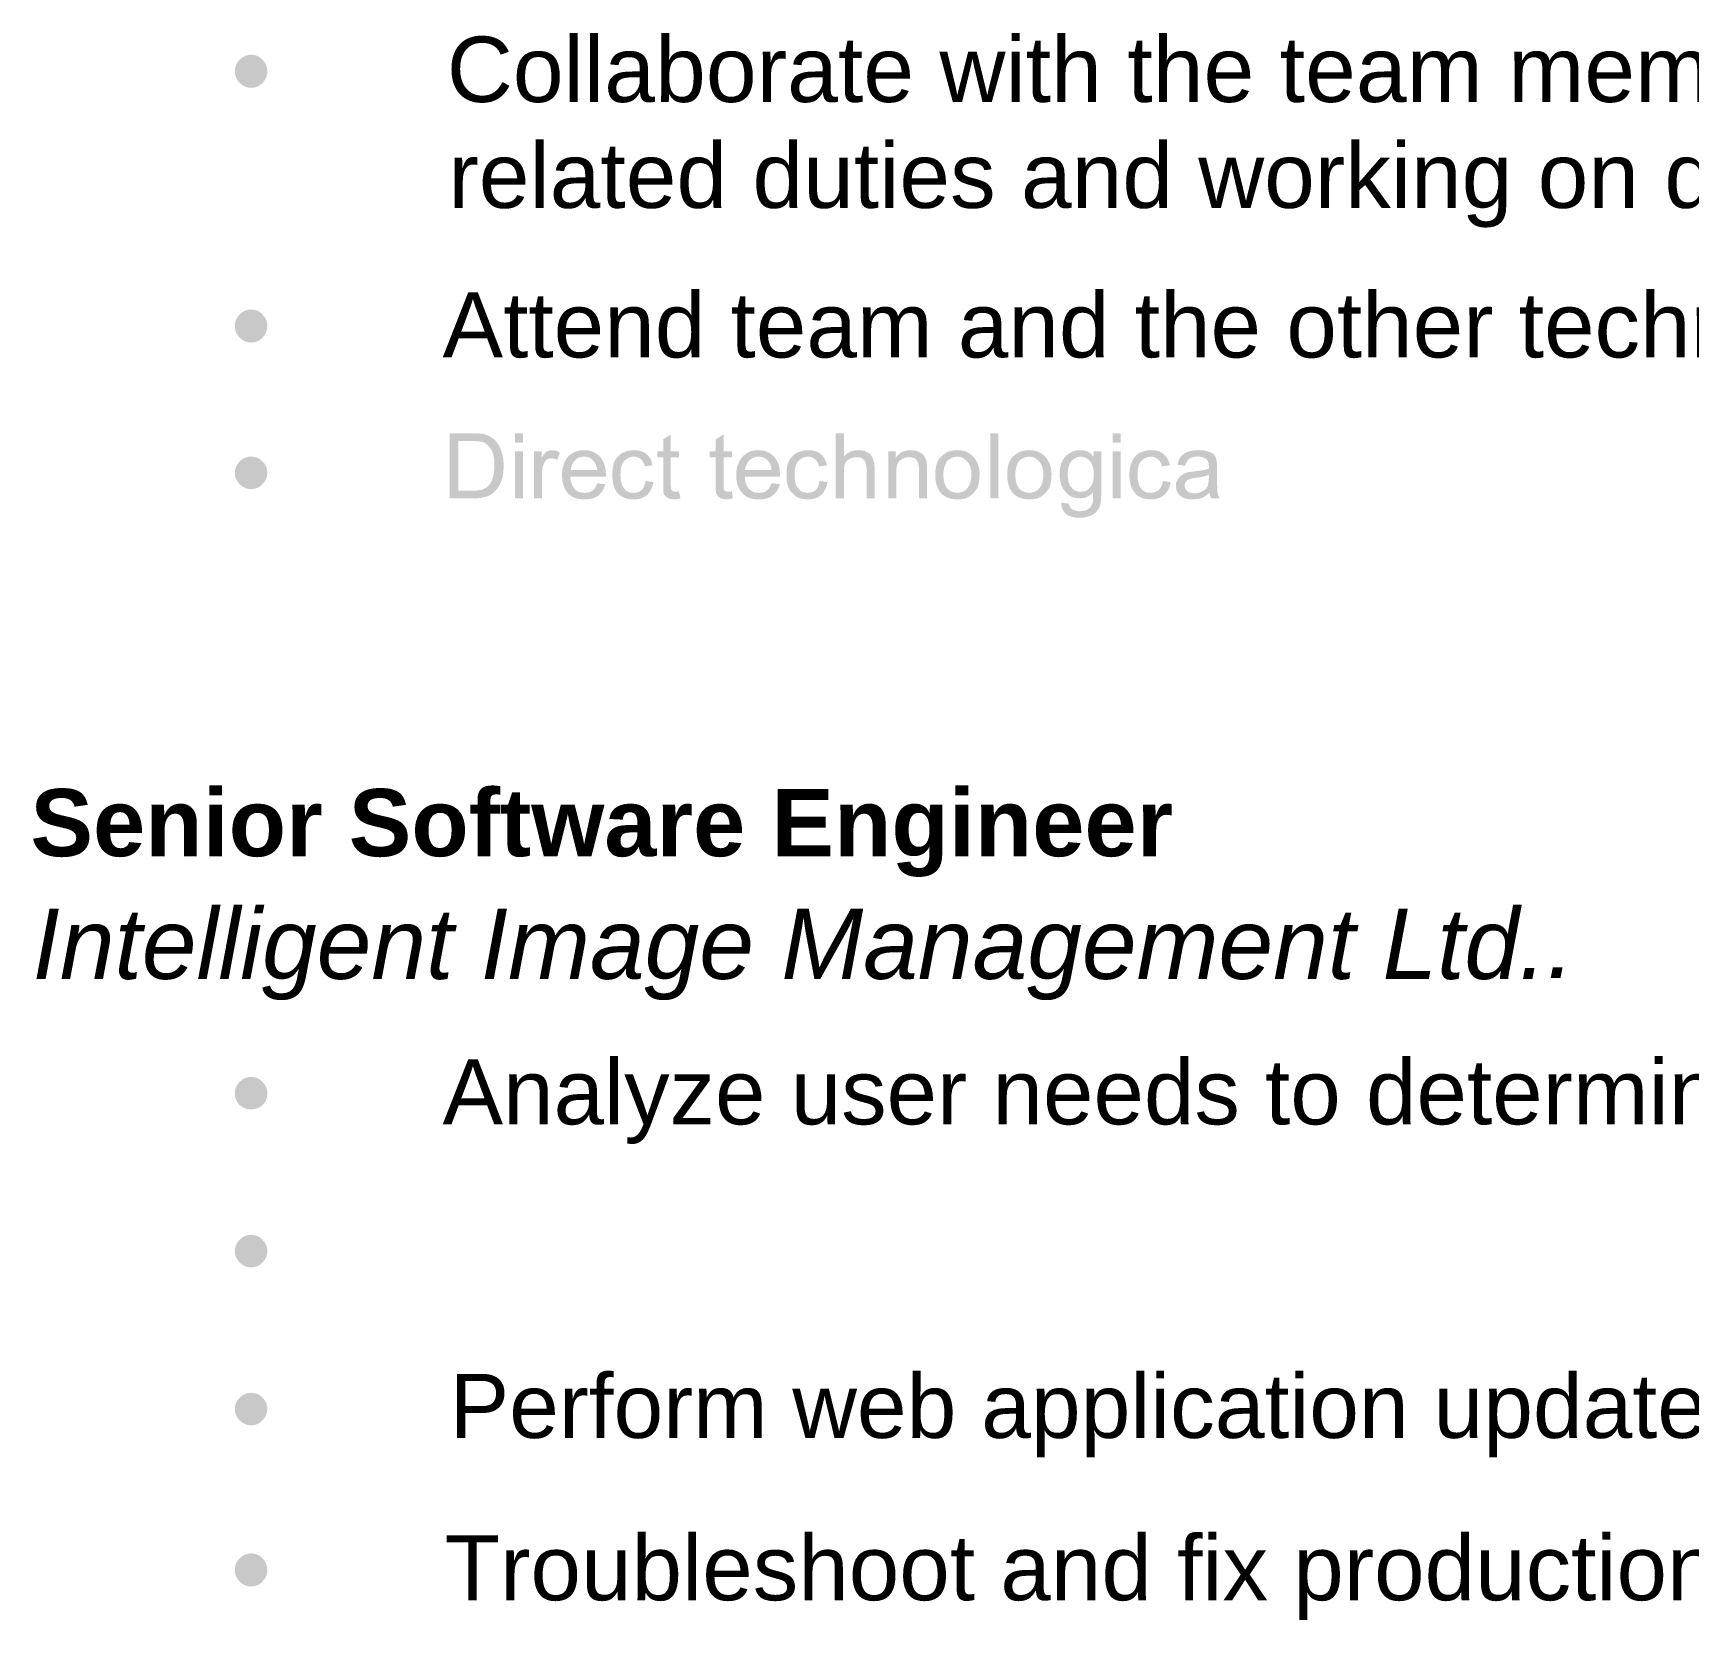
# Model space of a CAD drawing. Header units: millimetres. Extents: x 25 to 207, y 36 to 227.
# Drawn here: x 50.9 to 101.6, y 83.1 to 131.7 of the extents above; entities that cross this region are included whole.
import ezdxf

# ---------------------------------------------------------------- set-up
doc = ezdxf.new("R2010")
doc.units = ezdxf.units.MM
doc.header["$MEASUREMENT"] = 0
doc.layers.get('0').update_dxf_attribs({"linetype": 'CONTINUOUS'})
doc.styles.add('Arial$001', font='arial.ttf', dxfattribs={"height": 2.376})
doc.styles.add('Arial$101', font='arialbd.ttf', dxfattribs={"height": 3.024})
doc.styles.add('Arial$201', font='ariali.ttf', dxfattribs={"oblique": 15, "height": 2.736})

msp = doc.modelspace()

# ---------------------------------------------------------------- hatches: boundary and pattern name
at = {"true_color": 0x000007}
h = msp.add_hatch(color=0, dxfattribs=at)
edge = h.paths.add_edge_path()
edge.add_spline(control_points=[(58.098, 130.53), (58.098, 130.381), (58.048, 130.265), (57.949, 130.166), (57.949, 130.166), (57.866, 130.067), (57.734, 130.017), (57.601, 130.017), (57.601, 130.017), (57.469, 130.017), (57.353, 130.067), (57.254, 130.166), (57.254, 130.166), (57.155, 130.265), (57.105, 130.381), (57.105, 130.53), (57.105, 130.53), (57.105, 130.663), (57.155, 130.778), (57.254, 130.878), (57.254, 130.878), (57.353, 130.977), (57.469, 131.027), (57.601, 131.027), (57.601, 131.027), (57.734, 131.027), (57.866, 130.977), (57.949, 130.878), (57.949, 130.878), (58.048, 130.778), (58.098, 130.663), (58.098, 130.53)], knot_values=[0, 0, 0, 0, 0.03125, 0.03125, 0.03125, 0.03125, 0.0625, 0.0625, 0.0625, 0.0625, 0.09375, 0.09375, 0.09375, 0.09375, 0.125, 0.125, 0.125, 0.125, 0.15625, 0.15625, 0.15625, 0.15625, 0.1875, 0.1875, 0.1875, 0.1875, 0.21875, 0.21875, 0.21875, 0.21875, 1, 1, 1, 1], degree=3, periodic=0)
h = msp.add_hatch(color=0, dxfattribs=at)
edge = h.paths.add_edge_path()
edge.add_spline(control_points=[(58.098, 122.718), (58.098, 122.585), (58.048, 122.469), (57.949, 122.37), (57.949, 122.37), (57.866, 122.271), (57.734, 122.221), (57.601, 122.221), (57.601, 122.221), (57.469, 122.221), (57.353, 122.271), (57.254, 122.37), (57.254, 122.37), (57.155, 122.469), (57.105, 122.585), (57.105, 122.718), (57.105, 122.718), (57.105, 122.866), (57.155, 122.982), (57.254, 123.082), (57.254, 123.082), (57.353, 123.181), (57.469, 123.231), (57.601, 123.231), (57.601, 123.231), (57.734, 123.231), (57.866, 123.181), (57.949, 123.082), (57.949, 123.082), (58.048, 122.982), (58.098, 122.866), (58.098, 122.718)], knot_values=[0, 0, 0, 0, 0.03125, 0.03125, 0.03125, 0.03125, 0.0625, 0.0625, 0.0625, 0.0625, 0.09375, 0.09375, 0.09375, 0.09375, 0.125, 0.125, 0.125, 0.125, 0.15625, 0.15625, 0.15625, 0.15625, 0.1875, 0.1875, 0.1875, 0.1875, 0.21875, 0.21875, 0.21875, 0.21875, 1, 1, 1, 1], degree=3, periodic=0)
h = msp.add_hatch(color=0, dxfattribs=at)
edge = h.paths.add_edge_path()
edge.add_line((63.676, 117.454), (63.676, 119.44))
edge.add_line((63.676, 119.44), (64.371, 119.44))
edge.add_spline(control_points=[(64.371, 119.44), (64.52, 119.44), (64.636, 119.44), (64.719, 119.424), (64.719, 119.424), (64.835, 119.391), (64.934, 119.341), (65.017, 119.275), (65.017, 119.275), (65.116, 119.192), (65.199, 119.076), (65.249, 118.927), (65.249, 118.927), (65.298, 118.795), (65.331, 118.629), (65.331, 118.464), (65.331, 118.464), (65.331, 118.298), (65.315, 118.166), (65.282, 118.05), (65.282, 118.05), (65.249, 117.934), (65.199, 117.835), (65.149, 117.768), (65.149, 117.768), (65.083, 117.686), (65.017, 117.619), (64.967, 117.586), (64.967, 117.586), (64.901, 117.537), (64.818, 117.504), (64.719, 117.487), (64.719, 117.487), (64.62, 117.454), (64.52, 117.454), (64.404, 117.454)], knot_values=[0, 0, 0, 0, 0.027778, 0.027778, 0.027778, 0.027778, 0.055556, 0.055556, 0.055556, 0.055556, 0.083333, 0.083333, 0.083333, 0.083333, 0.111111, 0.111111, 0.111111, 0.111111, 0.138889, 0.138889, 0.138889, 0.138889, 0.166667, 0.166667, 0.166667, 0.166667, 0.194444, 0.194444, 0.194444, 0.194444, 0.222222, 0.222222, 0.222222, 0.222222, 1, 1, 1, 1], degree=3, periodic=0)
edge.add_line((64.404, 117.454), (63.676, 117.454))
edge = h.paths.add_edge_path()
edge.add_line((63.941, 117.686), (64.371, 117.686))
edge.add_spline(control_points=[(64.371, 117.686), (64.504, 117.686), (64.603, 117.702), (64.686, 117.719), (64.686, 117.719), (64.752, 117.752), (64.818, 117.785), (64.851, 117.818), (64.851, 117.818), (64.917, 117.884), (64.967, 117.967), (65, 118.083), (65, 118.083), (65.033, 118.182), (65.05, 118.315), (65.05, 118.464), (65.05, 118.464), (65.05, 118.679), (65.017, 118.828), (64.951, 118.944), (64.951, 118.944), (64.884, 119.059), (64.802, 119.126), (64.702, 119.175), (64.702, 119.175), (64.636, 119.192), (64.52, 119.208), (64.355, 119.208)], knot_values=[0, 0, 0, 0, 0.035714, 0.035714, 0.035714, 0.035714, 0.071429, 0.071429, 0.071429, 0.071429, 0.107143, 0.107143, 0.107143, 0.107143, 0.142857, 0.142857, 0.142857, 0.142857, 0.178571, 0.178571, 0.178571, 0.178571, 0.214286, 0.214286, 0.214286, 0.214286, 1, 1, 1, 1], degree=3, periodic=0)
edge.add_line((64.355, 119.208), (63.941, 119.208))
edge.add_line((63.941, 119.208), (63.941, 117.686))
h.paths.add_polyline_path([(65.679, 119.159), (65.679, 119.44), (65.927, 119.44), (65.927, 119.159)])
h.paths.add_polyline_path([(65.679, 117.454), (65.679, 118.894), (65.927, 118.894), (65.927, 117.454)])
edge = h.paths.add_edge_path()
edge.add_line((66.258, 117.454), (66.258, 118.894))
edge.add_line((66.258, 118.894), (66.49, 118.894))
edge.add_line((66.49, 118.894), (66.49, 118.679))
edge.add_spline(control_points=[(66.49, 118.679), (66.54, 118.778), (66.589, 118.844), (66.639, 118.877), (66.639, 118.877), (66.689, 118.911), (66.738, 118.927), (66.804, 118.927), (66.804, 118.927), (66.887, 118.927), (66.97, 118.911), (67.053, 118.844)], knot_values=[0, 0, 0, 0, 0.083333, 0.083333, 0.083333, 0.083333, 0.166667, 0.166667, 0.166667, 0.166667, 1, 1, 1, 1], degree=3, periodic=0)
edge.add_line((67.053, 118.844), (66.97, 118.629))
edge.add_spline(control_points=[(66.97, 118.629), (66.904, 118.662), (66.854, 118.679), (66.788, 118.679), (66.788, 118.679), (66.738, 118.679), (66.689, 118.662), (66.639, 118.629), (66.639, 118.629), (66.606, 118.596), (66.573, 118.546), (66.556, 118.497), (66.556, 118.497), (66.523, 118.397), (66.506, 118.315), (66.506, 118.199)], knot_values=[0, 0, 0, 0, 0.0625, 0.0625, 0.0625, 0.0625, 0.125, 0.125, 0.125, 0.125, 0.1875, 0.1875, 0.1875, 0.1875, 1, 1, 1, 1], degree=3, periodic=0)
edge.add_line((66.506, 118.199), (66.506, 117.454))
edge.add_line((66.506, 117.454), (66.258, 117.454))
edge = h.paths.add_edge_path()
edge.add_line((68.195, 117.917), (68.443, 117.884))
edge.add_spline(control_points=[(68.443, 117.884), (68.41, 117.735), (68.327, 117.619), (68.228, 117.537), (68.228, 117.537), (68.112, 117.454), (67.98, 117.421), (67.814, 117.421), (67.814, 117.421), (67.599, 117.421), (67.433, 117.47), (67.301, 117.603), (67.301, 117.603), (67.185, 117.735), (67.119, 117.917), (67.119, 118.166), (67.119, 118.166), (67.119, 118.397), (67.185, 118.596), (67.301, 118.728), (67.301, 118.728), (67.433, 118.861), (67.599, 118.927), (67.798, 118.927), (67.798, 118.927), (67.996, 118.927), (68.145, 118.861), (68.278, 118.728), (68.278, 118.728), (68.393, 118.596), (68.46, 118.414), (68.46, 118.182), (68.46, 118.182), (68.46, 118.166), (68.46, 118.133), (68.46, 118.116)], knot_values=[0, 0, 0, 0, 0.027778, 0.027778, 0.027778, 0.027778, 0.055556, 0.055556, 0.055556, 0.055556, 0.083333, 0.083333, 0.083333, 0.083333, 0.111111, 0.111111, 0.111111, 0.111111, 0.138889, 0.138889, 0.138889, 0.138889, 0.166667, 0.166667, 0.166667, 0.166667, 0.194444, 0.194444, 0.194444, 0.194444, 0.222222, 0.222222, 0.222222, 0.222222, 1, 1, 1, 1], degree=3, periodic=0)
edge.add_line((68.46, 118.116), (67.367, 118.116))
edge.add_spline(control_points=[(67.367, 118.116), (67.384, 117.95), (67.433, 117.835), (67.5, 117.735), (67.5, 117.735), (67.582, 117.653), (67.682, 117.619), (67.814, 117.619), (67.814, 117.619), (67.897, 117.619), (67.98, 117.636), (68.046, 117.686), (68.046, 117.686), (68.112, 117.735), (68.162, 117.802), (68.195, 117.917)], knot_values=[0, 0, 0, 0, 0.0625, 0.0625, 0.0625, 0.0625, 0.125, 0.125, 0.125, 0.125, 0.1875, 0.1875, 0.1875, 0.1875, 1, 1, 1, 1], degree=3, periodic=0)
edge = h.paths.add_edge_path()
edge.add_line((67.384, 118.315), (68.195, 118.315))
edge.add_spline(control_points=[(68.195, 118.315), (68.178, 118.431), (68.145, 118.53), (68.095, 118.579), (68.095, 118.579), (68.029, 118.679), (67.93, 118.728), (67.798, 118.728), (67.798, 118.728), (67.682, 118.728), (67.582, 118.695), (67.516, 118.613), (67.516, 118.613), (67.433, 118.546), (67.4, 118.431), (67.384, 118.315)], knot_values=[0, 0, 0, 0, 0.0625, 0.0625, 0.0625, 0.0625, 0.125, 0.125, 0.125, 0.125, 0.1875, 0.1875, 0.1875, 0.1875, 1, 1, 1, 1], degree=3, periodic=0)
edge = h.paths.add_edge_path()
edge.add_line((69.668, 117.984), (69.916, 117.95))
edge.add_spline(control_points=[(69.916, 117.95), (69.883, 117.785), (69.817, 117.653), (69.718, 117.553), (69.718, 117.553), (69.602, 117.454), (69.469, 117.421), (69.304, 117.421), (69.304, 117.421), (69.105, 117.421), (68.956, 117.47), (68.824, 117.603), (68.824, 117.603), (68.708, 117.735), (68.658, 117.917), (68.658, 118.166), (68.658, 118.166), (68.658, 118.315), (68.675, 118.464), (68.724, 118.579), (68.724, 118.579), (68.774, 118.695), (68.857, 118.778), (68.973, 118.844), (68.973, 118.844), (69.072, 118.894), (69.188, 118.927), (69.304, 118.927), (69.304, 118.927), (69.469, 118.927), (69.602, 118.894), (69.701, 118.811), (69.701, 118.811), (69.8, 118.728), (69.867, 118.613), (69.883, 118.464)], knot_values=[0, 0, 0, 0, 0.027778, 0.027778, 0.027778, 0.027778, 0.055556, 0.055556, 0.055556, 0.055556, 0.083333, 0.083333, 0.083333, 0.083333, 0.111111, 0.111111, 0.111111, 0.111111, 0.138889, 0.138889, 0.138889, 0.138889, 0.166667, 0.166667, 0.166667, 0.166667, 0.194444, 0.194444, 0.194444, 0.194444, 0.222222, 0.222222, 0.222222, 0.222222, 1, 1, 1, 1], degree=3, periodic=0)
edge.add_line((69.883, 118.464), (69.651, 118.431))
edge.add_spline(control_points=[(69.651, 118.431), (69.635, 118.53), (69.585, 118.596), (69.536, 118.646), (69.536, 118.646), (69.469, 118.695), (69.403, 118.728), (69.32, 118.728), (69.32, 118.728), (69.204, 118.728), (69.105, 118.679), (69.022, 118.596), (69.022, 118.596), (68.94, 118.513), (68.907, 118.364), (68.907, 118.166), (68.907, 118.166), (68.907, 117.984), (68.94, 117.835), (69.022, 117.752), (69.022, 117.752), (69.089, 117.653), (69.188, 117.619), (69.304, 117.619), (69.304, 117.619), (69.403, 117.619), (69.486, 117.653), (69.552, 117.702), (69.552, 117.702), (69.618, 117.768), (69.651, 117.851), (69.668, 117.984)], knot_values=[0, 0, 0, 0, 0.03125, 0.03125, 0.03125, 0.03125, 0.0625, 0.0625, 0.0625, 0.0625, 0.09375, 0.09375, 0.09375, 0.09375, 0.125, 0.125, 0.125, 0.125, 0.15625, 0.15625, 0.15625, 0.15625, 0.1875, 0.1875, 0.1875, 0.1875, 0.21875, 0.21875, 0.21875, 0.21875, 1, 1, 1, 1], degree=3, periodic=0)
edge = h.paths.add_edge_path()
edge.add_line((70.694, 117.669), (70.744, 117.454))
edge.add_spline(control_points=[(70.744, 117.454), (70.661, 117.437), (70.611, 117.421), (70.545, 117.421), (70.545, 117.421), (70.462, 117.421), (70.396, 117.437), (70.347, 117.47), (70.347, 117.47), (70.297, 117.504), (70.264, 117.537), (70.231, 117.586), (70.231, 117.586), (70.214, 117.619), (70.214, 117.719), (70.214, 117.868)], knot_values=[0, 0, 0, 0, 0.0625, 0.0625, 0.0625, 0.0625, 0.125, 0.125, 0.125, 0.125, 0.1875, 0.1875, 0.1875, 0.1875, 1, 1, 1, 1], degree=3, periodic=0)
edge.add_line((70.214, 117.868), (70.214, 118.712))
edge.add_line((70.214, 118.712), (70.032, 118.712))
edge.add_line((70.032, 118.712), (70.032, 118.894))
edge.add_line((70.032, 118.894), (70.214, 118.894))
edge.add_line((70.214, 118.894), (70.214, 119.258))
edge.add_line((70.214, 119.258), (70.446, 119.407))
edge.add_line((70.446, 119.407), (70.446, 118.894))
edge.add_line((70.446, 118.894), (70.694, 118.894))
edge.add_line((70.694, 118.894), (70.694, 118.712))
edge.add_line((70.694, 118.712), (70.446, 118.712))
edge.add_line((70.446, 118.712), (70.446, 117.851))
edge.add_spline(control_points=[(70.446, 117.851), (70.446, 117.785), (70.462, 117.735), (70.462, 117.719), (70.462, 117.719), (70.479, 117.702), (70.496, 117.686), (70.512, 117.669), (70.512, 117.669), (70.529, 117.669), (70.562, 117.653), (70.595, 117.653), (70.595, 117.653), (70.628, 117.653), (70.661, 117.653), (70.694, 117.669)], knot_values=[0, 0, 0, 0, 0.0625, 0.0625, 0.0625, 0.0625, 0.125, 0.125, 0.125, 0.125, 0.1875, 0.1875, 0.1875, 0.1875, 1, 1, 1, 1], degree=3, periodic=0)
edge = h.paths.add_edge_path()
edge.add_line((72.316, 117.669), (72.349, 117.454))
edge.add_spline(control_points=[(72.349, 117.454), (72.267, 117.437), (72.217, 117.421), (72.151, 117.421), (72.151, 117.421), (72.068, 117.421), (72.002, 117.437), (71.952, 117.47), (71.952, 117.47), (71.902, 117.504), (71.869, 117.537), (71.853, 117.586), (71.853, 117.586), (71.82, 117.619), (71.82, 117.719), (71.82, 117.868)], knot_values=[0, 0, 0, 0, 0.0625, 0.0625, 0.0625, 0.0625, 0.125, 0.125, 0.125, 0.125, 0.1875, 0.1875, 0.1875, 0.1875, 1, 1, 1, 1], degree=3, periodic=0)
edge.add_line((71.82, 117.868), (71.82, 118.712))
edge.add_line((71.82, 118.712), (71.638, 118.712))
edge.add_line((71.638, 118.712), (71.638, 118.894))
edge.add_line((71.638, 118.894), (71.82, 118.894))
edge.add_line((71.82, 118.894), (71.82, 119.258))
edge.add_line((71.82, 119.258), (72.068, 119.407))
edge.add_line((72.068, 119.407), (72.068, 118.894))
edge.add_line((72.068, 118.894), (72.316, 118.894))
edge.add_line((72.316, 118.894), (72.316, 118.712))
edge.add_line((72.316, 118.712), (72.068, 118.712))
edge.add_line((72.068, 118.712), (72.068, 117.851))
edge.add_spline(control_points=[(72.068, 117.851), (72.068, 117.785), (72.068, 117.735), (72.068, 117.719), (72.068, 117.719), (72.085, 117.702), (72.101, 117.686), (72.118, 117.669), (72.118, 117.669), (72.134, 117.669), (72.167, 117.653), (72.2, 117.653), (72.2, 117.653), (72.234, 117.653), (72.267, 117.653), (72.316, 117.669)], knot_values=[0, 0, 0, 0, 0.0625, 0.0625, 0.0625, 0.0625, 0.125, 0.125, 0.125, 0.125, 0.1875, 0.1875, 0.1875, 0.1875, 1, 1, 1, 1], degree=3, periodic=0)
edge = h.paths.add_edge_path()
edge.add_line((73.525, 117.917), (73.789, 117.884))
edge.add_spline(control_points=[(73.789, 117.884), (73.74, 117.735), (73.674, 117.619), (73.558, 117.537), (73.558, 117.537), (73.458, 117.454), (73.309, 117.421), (73.144, 117.421), (73.144, 117.421), (72.929, 117.421), (72.763, 117.47), (72.647, 117.603), (72.647, 117.603), (72.515, 117.735), (72.449, 117.917), (72.449, 118.166), (72.449, 118.166), (72.449, 118.397), (72.515, 118.596), (72.647, 118.728), (72.647, 118.728), (72.763, 118.861), (72.929, 118.927), (73.127, 118.927), (73.127, 118.927), (73.326, 118.927), (73.475, 118.861), (73.607, 118.728), (73.607, 118.728), (73.723, 118.596), (73.789, 118.414), (73.789, 118.182), (73.789, 118.182), (73.789, 118.166), (73.789, 118.133), (73.789, 118.116)], knot_values=[0, 0, 0, 0, 0.027778, 0.027778, 0.027778, 0.027778, 0.055556, 0.055556, 0.055556, 0.055556, 0.083333, 0.083333, 0.083333, 0.083333, 0.111111, 0.111111, 0.111111, 0.111111, 0.138889, 0.138889, 0.138889, 0.138889, 0.166667, 0.166667, 0.166667, 0.166667, 0.194444, 0.194444, 0.194444, 0.194444, 0.222222, 0.222222, 0.222222, 0.222222, 1, 1, 1, 1], degree=3, periodic=0)
edge.add_line((73.789, 118.116), (72.714, 118.116))
edge.add_spline(control_points=[(72.714, 118.116), (72.714, 117.95), (72.763, 117.835), (72.846, 117.735), (72.846, 117.735), (72.929, 117.653), (73.028, 117.619), (73.144, 117.619), (73.144, 117.619), (73.243, 117.619), (73.309, 117.636), (73.376, 117.686), (73.376, 117.686), (73.442, 117.735), (73.491, 117.802), (73.525, 117.917)], knot_values=[0, 0, 0, 0, 0.0625, 0.0625, 0.0625, 0.0625, 0.125, 0.125, 0.125, 0.125, 0.1875, 0.1875, 0.1875, 0.1875, 1, 1, 1, 1], degree=3, periodic=0)
edge = h.paths.add_edge_path()
edge.add_line((72.714, 118.315), (73.525, 118.315))
edge.add_spline(control_points=[(73.525, 118.315), (73.525, 118.431), (73.491, 118.53), (73.442, 118.579), (73.442, 118.579), (73.359, 118.679), (73.26, 118.728), (73.127, 118.728), (73.127, 118.728), (73.028, 118.728), (72.929, 118.695), (72.846, 118.613), (72.846, 118.613), (72.78, 118.546), (72.73, 118.431), (72.714, 118.315)], knot_values=[0, 0, 0, 0, 0.0625, 0.0625, 0.0625, 0.0625, 0.125, 0.125, 0.125, 0.125, 0.1875, 0.1875, 0.1875, 0.1875, 1, 1, 1, 1], degree=3, periodic=0)
edge = h.paths.add_edge_path()
edge.add_line((74.998, 117.984), (75.246, 117.95))
edge.add_spline(control_points=[(75.246, 117.95), (75.213, 117.785), (75.147, 117.653), (75.047, 117.553), (75.047, 117.553), (74.932, 117.454), (74.799, 117.421), (74.65, 117.421), (74.65, 117.421), (74.451, 117.421), (74.286, 117.47), (74.17, 117.603), (74.17, 117.603), (74.038, 117.735), (73.988, 117.917), (73.988, 118.166), (73.988, 118.166), (73.988, 118.315), (74.005, 118.464), (74.054, 118.579), (74.054, 118.579), (74.12, 118.695), (74.187, 118.778), (74.303, 118.844), (74.303, 118.844), (74.402, 118.894), (74.518, 118.927), (74.65, 118.927), (74.65, 118.927), (74.799, 118.927), (74.932, 118.894), (75.031, 118.811), (75.031, 118.811), (75.13, 118.728), (75.196, 118.613), (75.229, 118.464)], knot_values=[0, 0, 0, 0, 0.027778, 0.027778, 0.027778, 0.027778, 0.055556, 0.055556, 0.055556, 0.055556, 0.083333, 0.083333, 0.083333, 0.083333, 0.111111, 0.111111, 0.111111, 0.111111, 0.138889, 0.138889, 0.138889, 0.138889, 0.166667, 0.166667, 0.166667, 0.166667, 0.194444, 0.194444, 0.194444, 0.194444, 0.222222, 0.222222, 0.222222, 0.222222, 1, 1, 1, 1], degree=3, periodic=0)
edge.add_line((75.229, 118.464), (74.981, 118.431))
edge.add_spline(control_points=[(74.981, 118.431), (74.965, 118.53), (74.915, 118.596), (74.865, 118.646), (74.865, 118.646), (74.799, 118.695), (74.733, 118.728), (74.65, 118.728), (74.65, 118.728), (74.534, 118.728), (74.435, 118.679), (74.352, 118.596), (74.352, 118.596), (74.269, 118.513), (74.236, 118.364), (74.236, 118.166), (74.236, 118.166), (74.236, 117.984), (74.269, 117.835), (74.352, 117.752), (74.352, 117.752), (74.418, 117.653), (74.518, 117.619), (74.634, 117.619), (74.634, 117.619), (74.733, 117.619), (74.816, 117.653), (74.882, 117.702), (74.882, 117.702), (74.948, 117.768), (74.981, 117.851), (74.998, 117.984)], knot_values=[0, 0, 0, 0, 0.03125, 0.03125, 0.03125, 0.03125, 0.0625, 0.0625, 0.0625, 0.0625, 0.09375, 0.09375, 0.09375, 0.09375, 0.125, 0.125, 0.125, 0.125, 0.15625, 0.15625, 0.15625, 0.15625, 0.1875, 0.1875, 0.1875, 0.1875, 0.21875, 0.21875, 0.21875, 0.21875, 1, 1, 1, 1], degree=3, periodic=0)
edge = h.paths.add_edge_path()
edge.add_line((75.494, 117.454), (75.494, 119.44))
edge.add_line((75.494, 119.44), (75.743, 119.44))
edge.add_line((75.743, 119.44), (75.743, 118.728))
edge.add_spline(control_points=[(75.743, 118.728), (75.858, 118.861), (76.007, 118.927), (76.173, 118.927), (76.173, 118.927), (76.289, 118.927), (76.372, 118.911), (76.454, 118.861), (76.454, 118.861), (76.537, 118.828), (76.587, 118.762), (76.62, 118.695), (76.62, 118.695), (76.653, 118.613), (76.686, 118.513), (76.686, 118.364)], knot_values=[0, 0, 0, 0, 0.0625, 0.0625, 0.0625, 0.0625, 0.125, 0.125, 0.125, 0.125, 0.1875, 0.1875, 0.1875, 0.1875, 1, 1, 1, 1], degree=3, periodic=0)
edge.add_line((76.686, 118.364), (76.686, 117.454))
edge.add_line((76.686, 117.454), (76.438, 117.454))
edge.add_line((76.438, 117.454), (76.438, 118.364))
edge.add_spline(control_points=[(76.438, 118.364), (76.438, 118.48), (76.405, 118.579), (76.355, 118.629), (76.355, 118.629), (76.305, 118.695), (76.223, 118.712), (76.123, 118.712), (76.123, 118.712), (76.057, 118.712), (75.991, 118.695), (75.925, 118.662), (75.925, 118.662), (75.858, 118.629), (75.809, 118.579), (75.776, 118.513), (75.776, 118.513), (75.759, 118.447), (75.743, 118.348), (75.743, 118.232)], knot_values=[0, 0, 0, 0, 0.05, 0.05, 0.05, 0.05, 0.1, 0.1, 0.1, 0.1, 0.15, 0.15, 0.15, 0.15, 0.2, 0.2, 0.2, 0.2, 1, 1, 1, 1], degree=3, periodic=0)
edge.add_line((75.743, 118.232), (75.743, 117.454))
edge.add_line((75.743, 117.454), (75.494, 117.454))
edge = h.paths.add_edge_path()
edge.add_line((77.1, 117.454), (77.1, 118.894))
edge.add_line((77.1, 118.894), (77.332, 118.894))
edge.add_line((77.332, 118.894), (77.332, 118.695))
edge.add_spline(control_points=[(77.332, 118.695), (77.431, 118.844), (77.58, 118.927), (77.795, 118.927), (77.795, 118.927), (77.878, 118.927), (77.961, 118.911), (78.027, 118.877), (78.027, 118.877), (78.11, 118.844), (78.159, 118.811), (78.192, 118.762), (78.192, 118.762), (78.225, 118.712), (78.258, 118.646), (78.275, 118.579), (78.275, 118.579), (78.275, 118.53), (78.292, 118.447), (78.292, 118.331)], knot_values=[0, 0, 0, 0, 0.05, 0.05, 0.05, 0.05, 0.1, 0.1, 0.1, 0.1, 0.15, 0.15, 0.15, 0.15, 0.2, 0.2, 0.2, 0.2, 1, 1, 1, 1], degree=3, periodic=0)
edge.add_line((78.292, 118.331), (78.292, 117.454))
edge.add_line((78.292, 117.454), (78.043, 117.454))
edge.add_line((78.043, 117.454), (78.043, 118.331))
edge.add_spline(control_points=[(78.043, 118.331), (78.043, 118.431), (78.027, 118.497), (78.01, 118.546), (78.01, 118.546), (77.994, 118.596), (77.961, 118.646), (77.911, 118.679), (77.911, 118.679), (77.861, 118.695), (77.795, 118.712), (77.729, 118.712), (77.729, 118.712), (77.63, 118.712), (77.547, 118.679), (77.464, 118.613), (77.464, 118.613), (77.381, 118.546), (77.348, 118.431), (77.348, 118.232)], knot_values=[0, 0, 0, 0, 0.05, 0.05, 0.05, 0.05, 0.1, 0.1, 0.1, 0.1, 0.15, 0.15, 0.15, 0.15, 0.2, 0.2, 0.2, 0.2, 1, 1, 1, 1], degree=3, periodic=0)
edge.add_line((77.348, 118.232), (77.348, 117.454))
edge.add_line((77.348, 117.454), (77.1, 117.454))
edge = h.paths.add_edge_path()
edge.add_spline(control_points=[(78.54, 118.166), (78.54, 118.447), (78.606, 118.646), (78.755, 118.762), (78.755, 118.762), (78.887, 118.877), (79.036, 118.927), (79.219, 118.927), (79.219, 118.927), (79.417, 118.927), (79.583, 118.861), (79.699, 118.728), (79.699, 118.728), (79.831, 118.596), (79.897, 118.414), (79.897, 118.199), (79.897, 118.199), (79.897, 118), (79.864, 117.851), (79.814, 117.752), (79.814, 117.752), (79.748, 117.653), (79.682, 117.553), (79.566, 117.504), (79.566, 117.504), (79.467, 117.437), (79.351, 117.421), (79.219, 117.421), (79.219, 117.421), (79.02, 117.421), (78.854, 117.47), (78.722, 117.603), (78.722, 117.603), (78.606, 117.735), (78.54, 117.934), (78.54, 118.166)], knot_values=[0, 0, 0, 0, 0.027778, 0.027778, 0.027778, 0.027778, 0.055556, 0.055556, 0.055556, 0.055556, 0.083333, 0.083333, 0.083333, 0.083333, 0.111111, 0.111111, 0.111111, 0.111111, 0.138889, 0.138889, 0.138889, 0.138889, 0.166667, 0.166667, 0.166667, 0.166667, 0.194444, 0.194444, 0.194444, 0.194444, 0.222222, 0.222222, 0.222222, 0.222222, 1, 1, 1, 1], degree=3, periodic=0)
edge = h.paths.add_edge_path()
edge.add_spline(control_points=[(78.788, 118.166), (78.788, 117.984), (78.838, 117.851), (78.904, 117.752), (78.904, 117.752), (78.987, 117.669), (79.103, 117.619), (79.219, 117.619), (79.219, 117.619), (79.334, 117.619), (79.434, 117.669), (79.516, 117.752), (79.516, 117.752), (79.599, 117.851), (79.649, 117.984), (79.649, 118.182), (79.649, 118.182), (79.649, 118.364), (79.599, 118.497), (79.516, 118.579), (79.516, 118.579), (79.434, 118.679), (79.334, 118.728), (79.219, 118.728), (79.219, 118.728), (79.103, 118.728), (78.987, 118.679), (78.904, 118.596), (78.904, 118.596), (78.838, 118.497), (78.788, 118.364), (78.788, 118.166)], knot_values=[0, 0, 0, 0, 0.03125, 0.03125, 0.03125, 0.03125, 0.0625, 0.0625, 0.0625, 0.0625, 0.09375, 0.09375, 0.09375, 0.09375, 0.125, 0.125, 0.125, 0.125, 0.15625, 0.15625, 0.15625, 0.15625, 0.1875, 0.1875, 0.1875, 0.1875, 0.21875, 0.21875, 0.21875, 0.21875, 1, 1, 1, 1], degree=3, periodic=0)
h.paths.add_polyline_path([(80.228, 117.454), (80.228, 119.44), (80.476, 119.44), (80.476, 117.454)])
edge = h.paths.add_edge_path()
edge.add_spline(control_points=[(80.741, 118.166), (80.741, 118.447), (80.808, 118.646), (80.956, 118.762), (80.956, 118.762), (81.089, 118.877), (81.238, 118.927), (81.42, 118.927), (81.42, 118.927), (81.619, 118.927), (81.784, 118.861), (81.9, 118.728), (81.9, 118.728), (82.032, 118.596), (82.099, 118.414), (82.099, 118.199), (82.099, 118.199), (82.099, 118), (82.065, 117.851), (82.016, 117.752), (82.016, 117.752), (81.95, 117.653), (81.883, 117.553), (81.768, 117.504), (81.768, 117.504), (81.668, 117.437), (81.552, 117.421), (81.42, 117.421), (81.42, 117.421), (81.221, 117.421), (81.056, 117.47), (80.923, 117.603), (80.923, 117.603), (80.808, 117.735), (80.741, 117.934), (80.741, 118.166)], knot_values=[0, 0, 0, 0, 0.027778, 0.027778, 0.027778, 0.027778, 0.055556, 0.055556, 0.055556, 0.055556, 0.083333, 0.083333, 0.083333, 0.083333, 0.111111, 0.111111, 0.111111, 0.111111, 0.138889, 0.138889, 0.138889, 0.138889, 0.166667, 0.166667, 0.166667, 0.166667, 0.194444, 0.194444, 0.194444, 0.194444, 0.222222, 0.222222, 0.222222, 0.222222, 1, 1, 1, 1], degree=3, periodic=0)
edge = h.paths.add_edge_path()
edge.add_spline(control_points=[(80.99, 118.166), (80.99, 117.984), (81.039, 117.851), (81.105, 117.752), (81.105, 117.752), (81.188, 117.669), (81.288, 117.619), (81.42, 117.619), (81.42, 117.619), (81.536, 117.619), (81.635, 117.669), (81.718, 117.752), (81.718, 117.752), (81.801, 117.851), (81.85, 117.984), (81.85, 118.182), (81.85, 118.182), (81.85, 118.364), (81.801, 118.497), (81.718, 118.579), (81.718, 118.579), (81.635, 118.679), (81.536, 118.728), (81.42, 118.728), (81.42, 118.728), (81.288, 118.728), (81.188, 118.679), (81.105, 118.596), (81.105, 118.596), (81.039, 118.497), (80.99, 118.364), (80.99, 118.166)], knot_values=[0, 0, 0, 0, 0.03125, 0.03125, 0.03125, 0.03125, 0.0625, 0.0625, 0.0625, 0.0625, 0.09375, 0.09375, 0.09375, 0.09375, 0.125, 0.125, 0.125, 0.125, 0.15625, 0.15625, 0.15625, 0.15625, 0.1875, 0.1875, 0.1875, 0.1875, 0.21875, 0.21875, 0.21875, 0.21875, 1, 1, 1, 1], degree=3, periodic=0)
edge = h.paths.add_edge_path()
edge.add_line((82.397, 117.322), (82.628, 117.288))
edge.add_spline(control_points=[(82.628, 117.288), (82.645, 117.222), (82.678, 117.156), (82.711, 117.123), (82.711, 117.123), (82.777, 117.09), (82.86, 117.057), (82.959, 117.057), (82.959, 117.057), (83.075, 117.057), (83.174, 117.09), (83.224, 117.123), (83.224, 117.123), (83.29, 117.173), (83.34, 117.239), (83.357, 117.322), (83.357, 117.322), (83.373, 117.371), (83.373, 117.47), (83.373, 117.636), (83.373, 117.636), (83.257, 117.504), (83.125, 117.454), (82.976, 117.454), (82.976, 117.454), (82.777, 117.454), (82.612, 117.52), (82.512, 117.669), (82.512, 117.669), (82.397, 117.802), (82.347, 117.984), (82.347, 118.182), (82.347, 118.182), (82.347, 118.315), (82.363, 118.447), (82.413, 118.563), (82.413, 118.563), (82.463, 118.679), (82.545, 118.778), (82.645, 118.828), (82.645, 118.828), (82.728, 118.894), (82.843, 118.927), (82.976, 118.927), (82.976, 118.927), (83.141, 118.927), (83.29, 118.861), (83.39, 118.728)], knot_values=[0, 0, 0, 0, 0.020833, 0.020833, 0.020833, 0.020833, 0.041667, 0.041667, 0.041667, 0.041667, 0.0625, 0.0625, 0.0625, 0.0625, 0.083333, 0.083333, 0.083333, 0.083333, 0.104167, 0.104167, 0.104167, 0.104167, 0.125, 0.125, 0.125, 0.125, 0.145833, 0.145833, 0.145833, 0.145833, 0.166667, 0.166667, 0.166667, 0.166667, 0.1875, 0.1875, 0.1875, 0.1875, 0.208333, 0.208333, 0.208333, 0.208333, 0.229167, 0.229167, 0.229167, 0.229167, 1, 1, 1, 1], degree=3, periodic=0)
edge.add_line((83.39, 118.728), (83.39, 118.894))
edge.add_line((83.39, 118.894), (83.621, 118.894))
edge.add_line((83.621, 118.894), (83.621, 117.636))
edge.add_spline(control_points=[(83.621, 117.636), (83.621, 117.421), (83.605, 117.255), (83.555, 117.156), (83.555, 117.156), (83.506, 117.073), (83.439, 116.99), (83.34, 116.941), (83.34, 116.941), (83.241, 116.891), (83.108, 116.858), (82.959, 116.858), (82.959, 116.858), (82.794, 116.858), (82.661, 116.891), (82.545, 116.974), (82.545, 116.974), (82.446, 117.057), (82.397, 117.173), (82.397, 117.322)], knot_values=[0, 0, 0, 0, 0.05, 0.05, 0.05, 0.05, 0.1, 0.1, 0.1, 0.1, 0.15, 0.15, 0.15, 0.15, 0.2, 0.2, 0.2, 0.2, 1, 1, 1, 1], degree=3, periodic=0)
edge = h.paths.add_edge_path()
edge.add_spline(control_points=[(82.595, 118.199), (82.595, 118), (82.628, 117.868), (82.711, 117.785), (82.711, 117.785), (82.777, 117.686), (82.877, 117.653), (82.992, 117.653), (82.992, 117.653), (83.108, 117.653), (83.208, 117.686), (83.274, 117.785), (83.274, 117.785), (83.357, 117.868), (83.39, 118), (83.39, 118.182), (83.39, 118.182), (83.39, 118.364), (83.357, 118.497), (83.274, 118.596), (83.274, 118.596), (83.191, 118.679), (83.108, 118.728), (82.992, 118.728), (82.992, 118.728), (82.877, 118.728), (82.794, 118.679), (82.711, 118.596), (82.711, 118.596), (82.628, 118.497), (82.595, 118.364), (82.595, 118.199)], knot_values=[0, 0, 0, 0, 0.03125, 0.03125, 0.03125, 0.03125, 0.0625, 0.0625, 0.0625, 0.0625, 0.09375, 0.09375, 0.09375, 0.09375, 0.125, 0.125, 0.125, 0.125, 0.15625, 0.15625, 0.15625, 0.15625, 0.1875, 0.1875, 0.1875, 0.1875, 0.21875, 0.21875, 0.21875, 0.21875, 1, 1, 1, 1], degree=3, periodic=0)
h.paths.add_polyline_path([(83.969, 119.159), (83.969, 119.44), (84.217, 119.44), (84.217, 119.159)])
h.paths.add_polyline_path([(83.969, 117.454), (83.969, 118.894), (84.217, 118.894), (84.217, 117.454)])
edge = h.paths.add_edge_path()
edge.add_line((85.508, 117.984), (85.74, 117.95))
edge.add_spline(control_points=[(85.74, 117.95), (85.723, 117.785), (85.657, 117.653), (85.541, 117.553), (85.541, 117.553), (85.426, 117.454), (85.293, 117.421), (85.144, 117.421), (85.144, 117.421), (84.946, 117.421), (84.78, 117.47), (84.664, 117.603), (84.664, 117.603), (84.548, 117.735), (84.482, 117.917), (84.482, 118.166), (84.482, 118.166), (84.482, 118.315), (84.499, 118.464), (84.565, 118.579), (84.565, 118.579), (84.615, 118.695), (84.681, 118.778), (84.797, 118.844), (84.797, 118.844), (84.896, 118.894), (85.012, 118.927), (85.144, 118.927), (85.144, 118.927), (85.293, 118.927), (85.426, 118.894), (85.525, 118.811), (85.525, 118.811), (85.624, 118.728), (85.69, 118.613), (85.723, 118.464)], knot_values=[0, 0, 0, 0, 0.027778, 0.027778, 0.027778, 0.027778, 0.055556, 0.055556, 0.055556, 0.055556, 0.083333, 0.083333, 0.083333, 0.083333, 0.111111, 0.111111, 0.111111, 0.111111, 0.138889, 0.138889, 0.138889, 0.138889, 0.166667, 0.166667, 0.166667, 0.166667, 0.194444, 0.194444, 0.194444, 0.194444, 0.222222, 0.222222, 0.222222, 0.222222, 1, 1, 1, 1], degree=3, periodic=0)
edge.add_line((85.723, 118.464), (85.475, 118.431))
edge.add_spline(control_points=[(85.475, 118.431), (85.459, 118.53), (85.426, 118.596), (85.359, 118.646), (85.359, 118.646), (85.31, 118.695), (85.227, 118.728), (85.144, 118.728), (85.144, 118.728), (85.028, 118.728), (84.929, 118.679), (84.846, 118.596), (84.846, 118.596), (84.763, 118.513), (84.73, 118.364), (84.73, 118.166), (84.73, 118.166), (84.73, 117.984), (84.763, 117.835), (84.846, 117.752), (84.846, 117.752), (84.912, 117.653), (85.012, 117.619), (85.144, 117.619), (85.144, 117.619), (85.227, 117.619), (85.31, 117.653), (85.376, 117.702), (85.376, 117.702), (85.442, 117.768), (85.492, 117.851), (85.508, 117.984)], knot_values=[0, 0, 0, 0, 0.03125, 0.03125, 0.03125, 0.03125, 0.0625, 0.0625, 0.0625, 0.0625, 0.09375, 0.09375, 0.09375, 0.09375, 0.125, 0.125, 0.125, 0.125, 0.15625, 0.15625, 0.15625, 0.15625, 0.1875, 0.1875, 0.1875, 0.1875, 0.21875, 0.21875, 0.21875, 0.21875, 1, 1, 1, 1], degree=3, periodic=0)
edge = h.paths.add_edge_path()
edge.add_spline(control_points=[(86.932, 117.619), (86.849, 117.553), (86.766, 117.487), (86.684, 117.454), (86.684, 117.454), (86.584, 117.437), (86.501, 117.421), (86.402, 117.421), (86.402, 117.421), (86.253, 117.421), (86.121, 117.454), (86.038, 117.537), (86.038, 117.537), (85.955, 117.603), (85.906, 117.702), (85.906, 117.835), (85.906, 117.835), (85.906, 117.901), (85.922, 117.967), (85.955, 118.017), (85.955, 118.017), (85.988, 118.083), (86.038, 118.133), (86.088, 118.166), (86.088, 118.166), (86.137, 118.199), (86.204, 118.232), (86.27, 118.248), (86.27, 118.248), (86.303, 118.265), (86.386, 118.265), (86.485, 118.282), (86.485, 118.282), (86.684, 118.298), (86.832, 118.331), (86.915, 118.364), (86.915, 118.364), (86.915, 118.397), (86.915, 118.414), (86.915, 118.431), (86.915, 118.431), (86.915, 118.53), (86.899, 118.596), (86.849, 118.646), (86.849, 118.646), (86.783, 118.695), (86.7, 118.728), (86.568, 118.728), (86.568, 118.728), (86.452, 118.728), (86.369, 118.712), (86.319, 118.662), (86.319, 118.662), (86.253, 118.629), (86.22, 118.546), (86.187, 118.447)], knot_values=[0, 0, 0, 0, 0.017857, 0.017857, 0.017857, 0.017857, 0.035714, 0.035714, 0.035714, 0.035714, 0.053571, 0.053571, 0.053571, 0.053571, 0.071429, 0.071429, 0.071429, 0.071429, 0.089286, 0.089286, 0.089286, 0.089286, 0.107143, 0.107143, 0.107143, 0.107143, 0.125, 0.125, 0.125, 0.125, 0.142857, 0.142857, 0.142857, 0.142857, 0.160714, 0.160714, 0.160714, 0.160714, 0.178571, 0.178571, 0.178571, 0.178571, 0.196429, 0.196429, 0.196429, 0.196429, 0.214286, 0.214286, 0.214286, 0.214286, 0.232143, 0.232143, 0.232143, 0.232143, 1, 1, 1, 1], degree=3, periodic=0)
edge.add_line((86.187, 118.447), (85.955, 118.48))
edge.add_spline(control_points=[(85.955, 118.48), (85.972, 118.579), (86.005, 118.662), (86.055, 118.728), (86.055, 118.728), (86.104, 118.795), (86.187, 118.844), (86.27, 118.877), (86.27, 118.877), (86.369, 118.911), (86.485, 118.927), (86.601, 118.927), (86.601, 118.927), (86.733, 118.927), (86.832, 118.911), (86.915, 118.877), (86.915, 118.877), (86.981, 118.861), (87.048, 118.828), (87.081, 118.778), (87.081, 118.778), (87.114, 118.728), (87.147, 118.679), (87.147, 118.613), (87.147, 118.613), (87.164, 118.563), (87.164, 118.497), (87.164, 118.381)], knot_values=[0, 0, 0, 0, 0.035714, 0.035714, 0.035714, 0.035714, 0.071429, 0.071429, 0.071429, 0.071429, 0.107143, 0.107143, 0.107143, 0.107143, 0.142857, 0.142857, 0.142857, 0.142857, 0.178571, 0.178571, 0.178571, 0.178571, 0.214286, 0.214286, 0.214286, 0.214286, 1, 1, 1, 1], degree=3, periodic=0)
edge.add_line((87.164, 118.381), (87.164, 118.05))
edge.add_spline(control_points=[(87.164, 118.05), (87.164, 117.818), (87.18, 117.686), (87.18, 117.619), (87.18, 117.619), (87.197, 117.553), (87.213, 117.504), (87.246, 117.454)], knot_values=[0, 0, 0, 0, 0.125, 0.125, 0.125, 0.125, 1, 1, 1, 1], degree=3, periodic=0)
edge.add_line((87.246, 117.454), (86.981, 117.454))
edge.add_spline(control_points=[(86.981, 117.454), (86.965, 117.504), (86.948, 117.553), (86.932, 117.619)], knot_values=[0, 0, 0, 0, 1, 1, 1, 1], degree=3, periodic=0)
edge = h.paths.add_edge_path()
edge.add_spline(control_points=[(86.915, 118.182), (86.832, 118.133), (86.7, 118.099), (86.518, 118.083), (86.518, 118.083), (86.419, 118.066), (86.352, 118.05), (86.303, 118.033), (86.303, 118.033), (86.253, 118.017), (86.237, 117.984), (86.204, 117.95), (86.204, 117.95), (86.187, 117.917), (86.17, 117.884), (86.17, 117.835), (86.17, 117.835), (86.17, 117.768), (86.204, 117.719), (86.253, 117.669), (86.253, 117.669), (86.303, 117.636), (86.369, 117.603), (86.468, 117.603), (86.468, 117.603), (86.551, 117.603), (86.65, 117.619), (86.717, 117.669), (86.717, 117.669), (86.783, 117.702), (86.849, 117.768), (86.882, 117.835), (86.882, 117.835), (86.899, 117.901), (86.915, 117.984), (86.915, 118.083)], knot_values=[0, 0, 0, 0, 0.027778, 0.027778, 0.027778, 0.027778, 0.055556, 0.055556, 0.055556, 0.055556, 0.083333, 0.083333, 0.083333, 0.083333, 0.111111, 0.111111, 0.111111, 0.111111, 0.138889, 0.138889, 0.138889, 0.138889, 0.166667, 0.166667, 0.166667, 0.166667, 0.194444, 0.194444, 0.194444, 0.194444, 0.222222, 0.222222, 0.222222, 0.222222, 1, 1, 1, 1], degree=3, periodic=0)
edge.add_line((86.915, 118.083), (86.915, 118.182))
h = msp.add_hatch(color=0, dxfattribs=at)
edge = h.paths.add_edge_path()
edge.add_spline(control_points=[(58.098, 118.232), (58.098, 118.099), (58.048, 117.984), (57.949, 117.884), (57.949, 117.884), (57.866, 117.785), (57.734, 117.735), (57.601, 117.735), (57.601, 117.735), (57.469, 117.735), (57.353, 117.785), (57.254, 117.884), (57.254, 117.884), (57.155, 117.984), (57.105, 118.099), (57.105, 118.232), (57.105, 118.232), (57.105, 118.364), (57.155, 118.497), (57.254, 118.579), (57.254, 118.579), (57.353, 118.679), (57.469, 118.728), (57.601, 118.728), (57.601, 118.728), (57.734, 118.728), (57.866, 118.679), (57.949, 118.579), (57.949, 118.579), (58.048, 118.497), (58.098, 118.364), (58.098, 118.232)], knot_values=[0, 0, 0, 0, 0.03125, 0.03125, 0.03125, 0.03125, 0.0625, 0.0625, 0.0625, 0.0625, 0.09375, 0.09375, 0.09375, 0.09375, 0.125, 0.125, 0.125, 0.125, 0.15625, 0.15625, 0.15625, 0.15625, 0.1875, 0.1875, 0.1875, 0.1875, 0.21875, 0.21875, 0.21875, 0.21875, 1, 1, 1, 1], degree=3, periodic=0)
msp.add_hatch(color=0, dxfattribs=at).paths.add_polyline_path([(97.376, 102.772), (97.442, 103.103), (97.74, 103.103), (97.674, 102.772)])
h = msp.add_hatch(color=0, dxfattribs=at)
edge = h.paths.add_edge_path()
edge.add_spline(control_points=[(58.098, 99.247), (58.098, 99.098), (58.048, 98.982), (57.949, 98.882), (57.949, 98.882), (57.866, 98.8), (57.734, 98.75), (57.601, 98.75), (57.601, 98.75), (57.469, 98.75), (57.353, 98.8), (57.254, 98.882), (57.254, 98.882), (57.155, 98.982), (57.105, 99.098), (57.105, 99.247), (57.105, 99.247), (57.105, 99.379), (57.155, 99.495), (57.254, 99.594), (57.254, 99.594), (57.353, 99.693), (57.469, 99.743), (57.601, 99.743), (57.601, 99.743), (57.734, 99.743), (57.866, 99.693), (57.949, 99.594), (57.949, 99.594), (58.048, 99.495), (58.098, 99.379), (58.098, 99.247)], knot_values=[0, 0, 0, 0, 0.03125, 0.03125, 0.03125, 0.03125, 0.0625, 0.0625, 0.0625, 0.0625, 0.09375, 0.09375, 0.09375, 0.09375, 0.125, 0.125, 0.125, 0.125, 0.15625, 0.15625, 0.15625, 0.15625, 0.1875, 0.1875, 0.1875, 0.1875, 0.21875, 0.21875, 0.21875, 0.21875, 1, 1, 1, 1], degree=3, periodic=0)
h = msp.add_hatch(color=0, dxfattribs=at)
edge = h.paths.add_edge_path()
edge.add_spline(control_points=[(58.098, 94.413), (58.098, 94.281), (58.048, 94.165), (57.949, 94.066), (57.949, 94.066), (57.866, 93.966), (57.734, 93.917), (57.601, 93.917), (57.601, 93.917), (57.469, 93.917), (57.353, 93.966), (57.254, 94.066), (57.254, 94.066), (57.155, 94.165), (57.105, 94.281), (57.105, 94.413), (57.105, 94.413), (57.105, 94.546), (57.155, 94.662), (57.254, 94.761), (57.254, 94.761), (57.353, 94.86), (57.469, 94.91), (57.601, 94.91), (57.601, 94.91), (57.734, 94.91), (57.866, 94.86), (57.949, 94.761), (57.949, 94.761), (58.048, 94.662), (58.098, 94.546), (58.098, 94.413)], knot_values=[0, 0, 0, 0, 0.03125, 0.03125, 0.03125, 0.03125, 0.0625, 0.0625, 0.0625, 0.0625, 0.09375, 0.09375, 0.09375, 0.09375, 0.125, 0.125, 0.125, 0.125, 0.15625, 0.15625, 0.15625, 0.15625, 0.1875, 0.1875, 0.1875, 0.1875, 0.21875, 0.21875, 0.21875, 0.21875, 1, 1, 1, 1], degree=3, periodic=0)
h = msp.add_hatch(color=0, dxfattribs=at)
edge = h.paths.add_edge_path()
edge.add_spline(control_points=[(58.098, 89.58), (58.098, 89.448), (58.048, 89.332), (57.949, 89.233), (57.949, 89.233), (57.866, 89.133), (57.734, 89.084), (57.601, 89.084), (57.601, 89.084), (57.469, 89.084), (57.353, 89.133), (57.254, 89.233), (57.254, 89.233), (57.155, 89.332), (57.105, 89.448), (57.105, 89.58), (57.105, 89.58), (57.105, 89.713), (57.155, 89.845), (57.254, 89.928), (57.254, 89.928), (57.353, 90.027), (57.469, 90.077), (57.601, 90.077), (57.601, 90.077), (57.734, 90.077), (57.866, 90.027), (57.949, 89.928), (57.949, 89.928), (58.048, 89.845), (58.098, 89.713), (58.098, 89.58)], knot_values=[0, 0, 0, 0, 0.03125, 0.03125, 0.03125, 0.03125, 0.0625, 0.0625, 0.0625, 0.0625, 0.09375, 0.09375, 0.09375, 0.09375, 0.125, 0.125, 0.125, 0.125, 0.15625, 0.15625, 0.15625, 0.15625, 0.1875, 0.1875, 0.1875, 0.1875, 0.21875, 0.21875, 0.21875, 0.21875, 1, 1, 1, 1], degree=3, periodic=0)
h = msp.add_hatch(color=0, dxfattribs=at)
edge = h.paths.add_edge_path()
edge.add_spline(control_points=[(58.098, 84.664), (58.098, 84.515), (58.048, 84.399), (57.949, 84.3), (57.949, 84.3), (57.866, 84.201), (57.734, 84.151), (57.601, 84.151), (57.601, 84.151), (57.469, 84.151), (57.353, 84.201), (57.254, 84.3), (57.254, 84.3), (57.155, 84.399), (57.105, 84.515), (57.105, 84.664), (57.105, 84.664), (57.105, 84.797), (57.155, 84.912), (57.254, 85.012), (57.254, 85.012), (57.353, 85.111), (57.469, 85.161), (57.601, 85.161), (57.601, 85.161), (57.734, 85.161), (57.866, 85.111), (57.949, 85.012), (57.949, 85.012), (58.048, 84.912), (58.098, 84.797), (58.098, 84.664)], knot_values=[0, 0, 0, 0, 0.03125, 0.03125, 0.03125, 0.03125, 0.0625, 0.0625, 0.0625, 0.0625, 0.09375, 0.09375, 0.09375, 0.09375, 0.125, 0.125, 0.125, 0.125, 0.15625, 0.15625, 0.15625, 0.15625, 0.1875, 0.1875, 0.1875, 0.1875, 0.21875, 0.21875, 0.21875, 0.21875, 1, 1, 1, 1], degree=3, periodic=0)

# ---------------------------------------------------------------- texts
at = {"color": 0, "true_color": 0x000007}
for s, height, style, p in [('Collaborate with the team member for the best output of the technical requirements and perform ', 2.00168, 'Arial$001', (63.593, 129.582)), ('related duties and working on database design and database developer ', 1.99676, 'Arial$001', (63.643, 126.341)), ('Attend team and the other technical meeting as per necessary. ', 1.99135, 'Arial$001', (63.461, 121.764)), ('Senior Software Engineer ', 2.05753, 'Arial$101', (50.848, 106.499)), ('Intelligent Image Management Ltd.', 2.15413, 'Arial$201', (50.914, 102.744)), ('Analyze user needs to determine technical requirements. ', 1.98892, 'Arial$001', (63.461, 98.293)), ('Perform web application updates. ', 1.95894, 'Arial$001', (63.676, 88.696)), ('Troubleshoot and fix production issues in quick turnaround time. ', 1.99083, 'Arial$001', (63.527, 83.728))]:
    msp.add_text(s, height=height, dxfattribs=dict(at, style=style)).set_placement(p)

doc.saveas('drawing.dxf')
